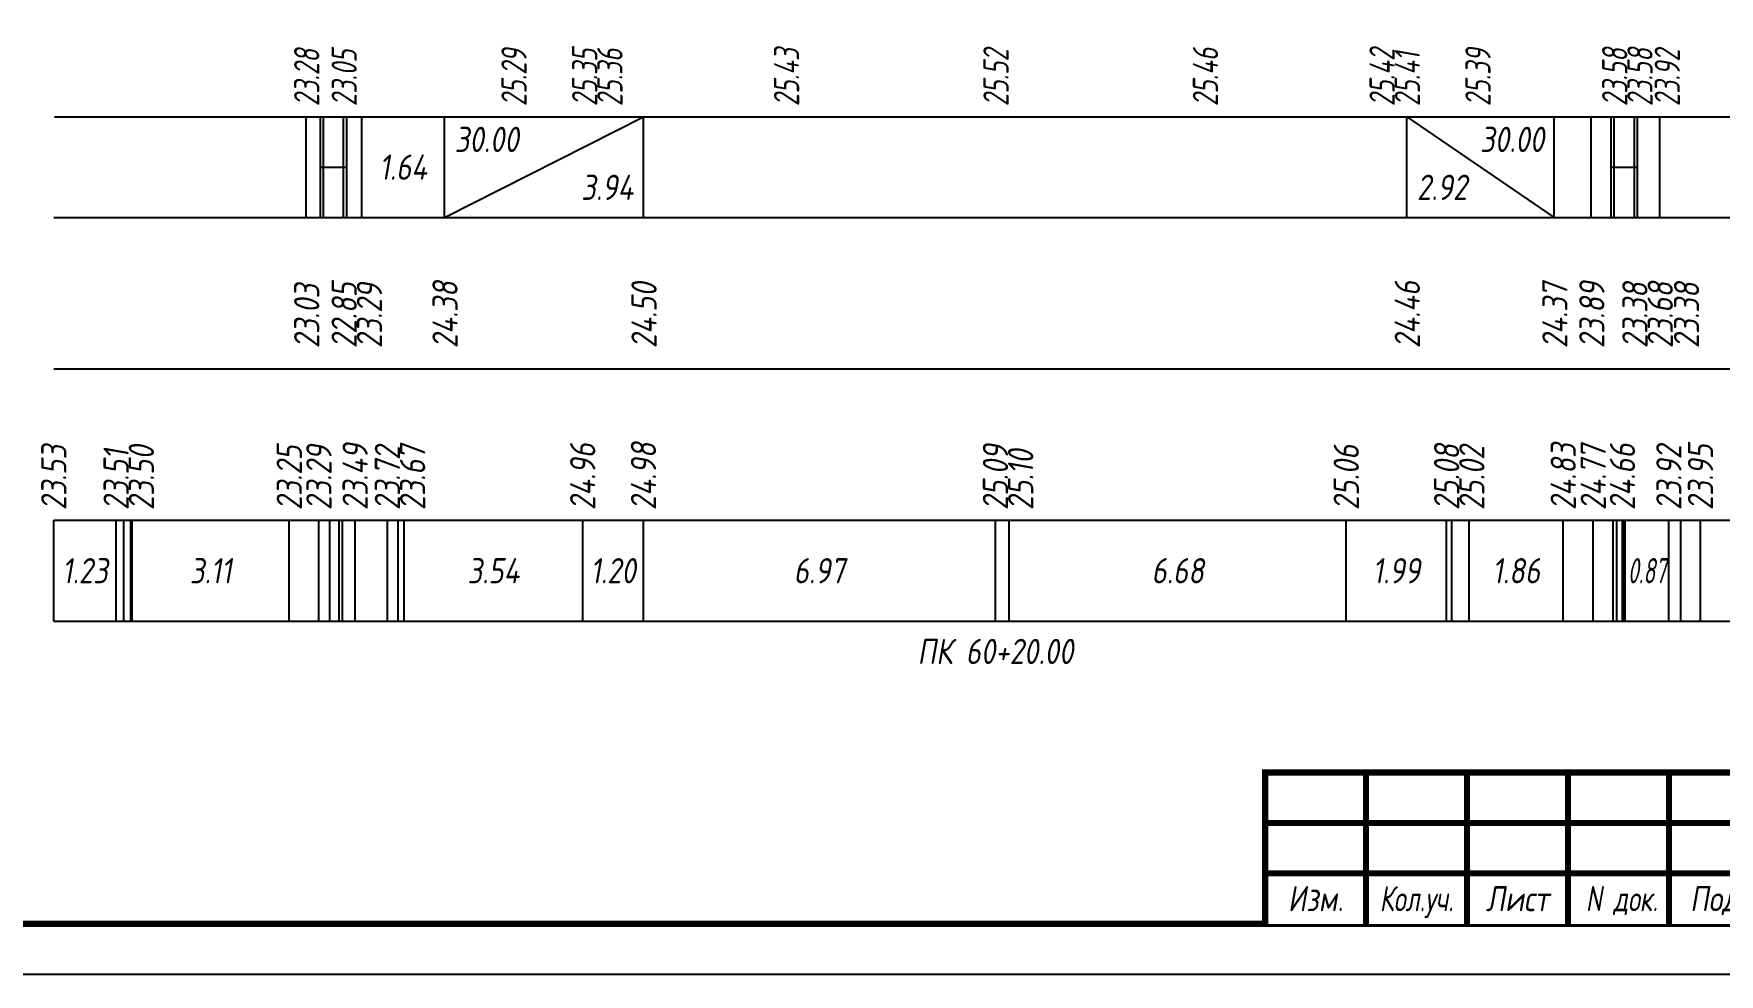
# Model space of a CAD drawing. Extents: x -717 to 1451, y -133302 to 233.
# Drawn here: x 78 to 244.9, y -94620.4 to -94527.2 of the extents above; entities that cross this region are included whole.
import ezdxf
from ezdxf.enums import TextEntityAlignment as Align

# ---------------------------------------------------------------- set-up
doc = ezdxf.new("R2010")
doc.units = 0
for name, color, linetype in [('Зарамочное оформление', 7, 'Continuous'), ('Код_510', 7, 'Continuous'), ('Код_514', 1, 'Continuous'), ('Код_516', 1, 'Continuous'), ('Подписи поперечников', 7, 'Continuous'), ('Таблица', 7, 'Continuous')]:
    doc.layers.add(name, color=color, linetype=linetype)
doc.styles.add('М', font='romand.shx', dxfattribs={"width": 0.8, "oblique": 10, "height": 2.5})

# ---------------------------------------------------------------- blocks, each defined once
blk = doc.blocks.new('Штамп')
at = {"linetype": 'Continuous'}
blk.add_wipeout([(199.95, -411.25), (384.95, -411.25), (384.95, -426.25), (199.95, -426.25)], dxfattribs=at).dxf.layer = 'Зарамочное оформление'
at = {"layer": 'Зарамочное оформление', "linetype": 'Continuous', "lineweight": -3, "const_width": 0.6, "flags": 128}
for points in [[(199.95, -426.25), (199.95, -411.25), (384.95, -411.25)], [(209.95, -411.25), (209.95, -426.25)], [(219.95, -411.25), (219.95, -426.25)], [(229.95, -411.25), (229.95, -426.25)], [(239.95, -411.25), (239.95, -426.25)], [(199.95, -416.25), (264.95, -416.25)], [(199.95, -421.25), (264.95, -421.25)]]:
    blk.add_lwpolyline(points, dxfattribs=at)
at = {"layer": 'Зарамочное оформление', "linetype": 'Continuous', "style": 'М', "oblique": 10}
for s, width, p in [('Изм.', 0.8, (204.95, -423.75)), ('Кол.уч.', 0.7, (214.95, -423.75)), ('Лист', 0.8, (224.95, -423.75)), ('N док.', 0.7, (235.28, -423.75)), ('Подпись', 0.8, (247.45, -423.75))]:
    blk.add_text(s, height=2.5, dxfattribs=dict(at, width=width)).set_placement(p, align=Align.MIDDLE_CENTER)
blk = doc.blocks.new('шифр')
blk.add_blockref('Штамп', (0, -94249))

msp = doc.modelspace()

# ---------------------------------------------------------------- linework, layer by layer
at = {"flags": 128}
msp.add_lwpolyline([(-30.054, -94620.421), (389.946, -94620.421), (389.946, -94323.421), (-30.054, -94323.421)], close=True, dxfattribs=at)
at = {"const_width": 0.6, "flags": 128}
msp.add_lwpolyline([(-10.054, -94615.421), (384.946, -94615.421), (384.946, -94328.421), (-10.054, -94328.421)], close=True, dxfattribs=at)
at = {"layer": 'Код_510'}
for p, q in [((79.946, -94585.421), (79.946, -94575.421)), ((86.116, -94585.421), (86.116, -94575.421)), ((86.885, -94585.421), (86.885, -94575.421)), ((87.568, -94585.421), (87.568, -94575.421)), ((87.704, -94585.421), (87.704, -94575.421)), ((103.272, -94585.421), (103.272, -94575.421)), ((106.207, -94585.421), (106.207, -94575.421)), ((107.276, -94585.421), (107.276, -94575.421)), ((108.213, -94585.421), (108.213, -94575.421)), ((108.552, -94585.421), (108.552, -94575.421)), ((109.799, -94585.421), (109.799, -94575.421)), ((112.992, -94585.421), (112.992, -94575.421)), ((114.073, -94585.421), (114.073, -94575.421)), ((114.659, -94585.421), (114.659, -94575.421)), ((132.34, -94585.421), (132.34, -94575.421)), ((138.363, -94585.421), (138.363, -94575.421)), ((173.231, -94585.421), (173.231, -94575.421)), ((174.598, -94585.421), (174.598, -94575.421)), ((207.987, -94585.421), (207.987, -94575.421)), ((217.931, -94585.421), (217.931, -94575.421)), ((218.44, -94585.421), (218.44, -94575.421)), ((220.168, -94585.421), (220.168, -94575.421)), ((229.482, -94585.421), (229.482, -94575.421)), ((232.458, -94585.421), (232.458, -94575.421)), ((234.441, -94585.421), (234.441, -94575.421)), ((234.798, -94585.421), (234.798, -94575.421)), ((235.347, -94585.421), (235.347, -94575.421)), ((235.41, -94585.421), (235.41, -94575.421)), ((235.473, -94585.421), (235.473, -94575.421)), ((235.619, -94585.421), (235.619, -94575.421)), ((239.947, -94585.421), (239.947, -94575.421)), ((241.116, -94585.421), (241.116, -94575.421)), ((243.08, -94585.421), (243.08, -94575.421))]:
    msp.add_line(p, q, dxfattribs=at)
at = {"layer": 'Код_516'}
for p, q in [((104.946, -94545.421), (104.946, -94535.421)), ((106.356, -94545.421), (106.356, -94535.421)), ((106.659, -94545.421), (106.659, -94535.421)), ((108.659, -94545.421), (108.659, -94535.421)), ((108.961, -94545.421), (108.961, -94535.421)), ((110.466, -94545.421), (110.466, -94535.421)), ((110.466, -94545.421), (110.466, -94535.421)), ((118.649, -94545.421), (118.649, -94535.421)), ((118.649, -94545.421), (138.363, -94535.421)), ((138.363, -94545.421), (138.363, -94535.421)), ((213.981, -94545.421), (213.981, -94535.421)), ((213.981, -94535.421), (228.599, -94545.421)), ((228.599, -94545.421), (228.599, -94535.421)), ((232.265, -94545.421), (232.265, -94535.421)), ((232.265, -94545.421), (232.265, -94535.421)), ((234.225, -94545.421), (234.225, -94535.421)), ((234.528, -94545.421), (234.528, -94535.421)), ((236.528, -94545.421), (236.528, -94535.421)), ((236.831, -94545.421), (236.831, -94535.421)), ((239.04, -94545.421), (239.04, -94535.421)), ((106.356, -94540.421), (106.659, -94540.421)), ((106.659, -94540.421), (108.659, -94540.421)), ((108.659, -94540.421), (108.961, -94540.421)), ((234.225, -94540.421), (234.528, -94540.421)), ((234.528, -94540.421), (236.528, -94540.421)), ((236.528, -94540.421), (236.831, -94540.421))]:
    msp.add_line(p, q, dxfattribs=at)
at = {"layer": 'Таблица'}
for p, q in [((80, -94535.421), (264.094, -94535.421)), ((79.946, -94545.421), (264.04, -94545.421)), ((79.946, -94560.421), (264.04, -94560.421)), ((79.946, -94575.421), (264.04, -94575.421)), ((79.946, -94585.421), (264.04, -94585.421))]:
    msp.add_line(p, q, dxfattribs=at)

# ---------------------------------------------------------------- texts
at = {"layer": 'Код_510', "style": 'М', "oblique": 10, "width": 0.8}
for s, p in [('23.53', (79.946, -94574.421)), ('23.51', (86.116, -94574.421)), ('23.50', (88.616, -94574.421)), ('23.25', (103.272, -94574.421)), ('23.29', (106.207, -94574.421)), ('23.49', (109.799, -94574.421)), ('23.72', (112.992, -94574.421)), ('23.67', (115.492, -94574.421)), ('24.96', (132.34, -94574.421)), ('24.98', (138.363, -94574.421)), ('25.09', (173.231, -94574.421)), ('25.10', (175.731, -94574.421)), ('25.06', (207.987, -94574.421)), ('25.08', (217.931, -94574.421)), ('25.02', (220.431, -94574.421)), ('24.83', (229.482, -94574.421)), ('24.77', (232.458, -94574.421)), ('24.66', (235.347, -94574.421)), ('23.92', (239.947, -94574.421)), ('23.95', (243.08, -94574.421))]:
    msp.add_text(s, height=2.5, rotation=90, dxfattribs=at).set_placement(p, align=Align.MIDDLE_LEFT)
at = {"layer": 'Код_510', "style": 'М', "oblique": 10}
for s, width, p in [('1.23', 0.8, (83.031, -94580.421)), ('3.11', 0.8, (95.488, -94580.421)), ('3.54', 0.8, (123.499, -94580.421)), ('1.20', 0.8, (135.351, -94580.421)), ('6.97', 0.8, (155.797, -94580.421)), ('6.68', 0.8, (191.293, -94580.421)), ('1.99', 0.8, (212.959, -94580.421)), ('1.86', 0.8, (224.825, -94580.421)), ('0.87', 0.6, (237.783, -94580.421))]:
    msp.add_text(s, height=2.5, dxfattribs=dict(at, width=width)).set_placement(p, align=Align.MIDDLE_CENTER)
at = {"layer": 'Код_514', "style": 'М', "oblique": 10, "width": 0.7}
for s, p in [('23.28', (105, -94534.382)), ('23.05', (108.713, -94534.382)), ('25.29', (125.536, -94534.382)), ('25.35', (132.536, -94534.382)), ('25.36', (135.036, -94534.382)), ('25.43', (152.536, -94534.382)), ('25.52', (173.286, -94534.382)), ('25.46', (194.036, -94534.382)), ('25.42', (211.536, -94534.382)), ('25.41', (214.036, -94534.382)), ('25.39', (221.036, -94534.382)), ('23.58', (234.582, -94534.382)), ('23.58', (237.082, -94534.382)), ('23.92', (239.789, -94534.382))]:
    msp.add_text(s, height=2.5, rotation=90, dxfattribs=at).set_placement(p, align=Align.MIDDLE_LEFT)
at = {"layer": 'Код_516', "style": 'М', "oblique": 10, "width": 0.8}
msp.add_text('30.00', height=2.5, dxfattribs=at).set_placement((119.649, -94536.421), align=Align.TOP_LEFT)
msp.add_text('30.00', height=2.5, dxfattribs=at).set_placement((227.599, -94536.421), align=Align.TOP_RIGHT)
msp.add_text('1.64', height=2.5, dxfattribs=at).set_placement((114.558, -94540.421), align=Align.MIDDLE_CENTER)
msp.add_text('3.94', height=2.5, dxfattribs=at).set_placement((137.363, -94544.421), align=Align.BOTTOM_RIGHT)
msp.add_text('2.92', height=2.5, dxfattribs=at).set_placement((214.981, -94544.421), align=Align.BOTTOM_LEFT)
for s, p in [('23.03', (105, -94558.371)), ('22.85', (108.713, -94558.371)), ('23.29', (111.213, -94558.371)), ('24.38', (118.703, -94558.371)), ('24.50', (138.417, -94558.371)), ('24.46', (214.036, -94558.371)), ('24.37', (228.654, -94558.371)), ('23.89', (232.319, -94558.371)), ('23.38', (236.582, -94558.371)), ('23.68', (239.094, -94558.371)), ('23.38', (241.698, -94558.371))]:
    msp.add_text(s, height=2.5, rotation=90, dxfattribs=at).set_placement(p, align=Align.MIDDLE_LEFT)
at = {"layer": 'Подписи поперечников', "style": 'М', "oblique": 10, "width": 0.8}
msp.add_text('ПК 60+20.00', height=2.5, dxfattribs=at).set_placement((173.231, -94590.421), align=Align.BOTTOM_CENTER)

# ---------------------------------------------------------------- next in the draw order: block references
msp.add_blockref('шифр', (0, 59.829))

doc.saveas('drawing.dxf')
